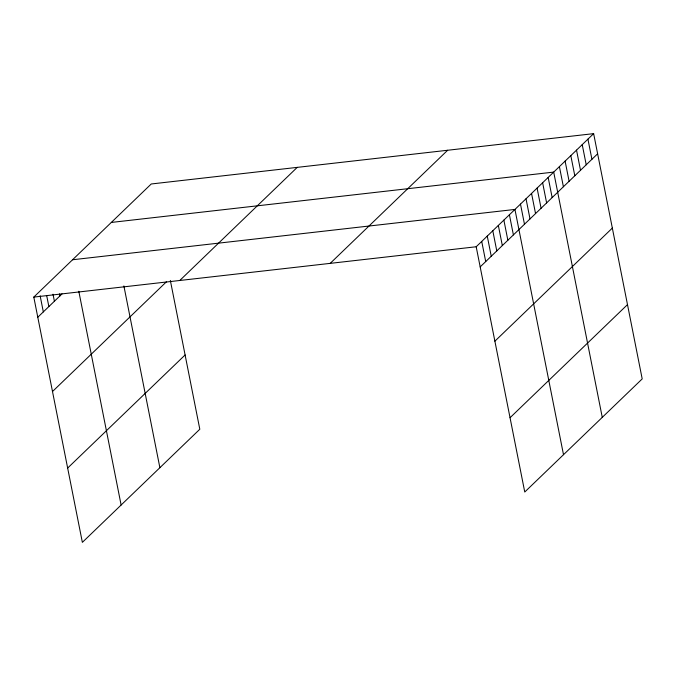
<?xml version="1.0" encoding="UTF-8"?>
<svg xmlns="http://www.w3.org/2000/svg" width="676" height="676" viewBox="0 0 676 676"><rect width="100%" height="100%" fill="white"/><g stroke="black" fill="none" stroke-linecap="round" stroke-linejoin="round"><path stroke-width="1.01" d="M170.344 280.43L199.809 429.243L82.362 542.355L33.8 297.094L151.247 183.982L593.638 133.645L642.2 378.906L524.753 492.018L476.191 246.757L593.638 133.645M37.788 317.238L62.015 293.908M52.5 391.522L166.381 281.85M179.791 280.481L297.237 167.369M67.651 468.062L185.106 354.959M330.201 263.37L447.647 150.258M480.18 266.902L597.626 153.798M494.883 341.186L612.338 228.082M510.042 417.726L627.489 304.623M111.32 222.438L553.703 172.101L602.265 417.362M72.56 259.761L514.943 209.433L563.505 454.695M33.8 297.094L476.191 246.757M587.934 139.146L591.923 159.291M582.23 144.639L586.219 164.783M576.527 150.131L580.515 170.276M570.814 155.624L574.811 175.768M565.111 161.116L569.099 181.261M559.407 166.609L563.395 186.753M548.168 177.433L552.157 197.586M542.634 182.765L546.622 202.918M537.09 188.105L541.079 208.25M531.556 193.437L535.544 213.582M526.021 198.769L530.009 218.914M520.486 204.101L524.475 224.246M509.408 214.765L513.397 234.91M503.873 220.097L507.862 240.242M498.339 225.429L502.327 245.574M492.796 230.761L496.784 250.906M487.261 236.093L491.249 256.238M481.726 241.425L485.714 261.57M123.885 285.923L159.882 467.699M78.796 291.263L121.122 505.023M59.539 293.891L59.936 295.911M53.007 294.187L54.401 301.243M46.669 295.488L48.866 306.574M40.137 295.784L43.323 311.906"/></g></svg>
